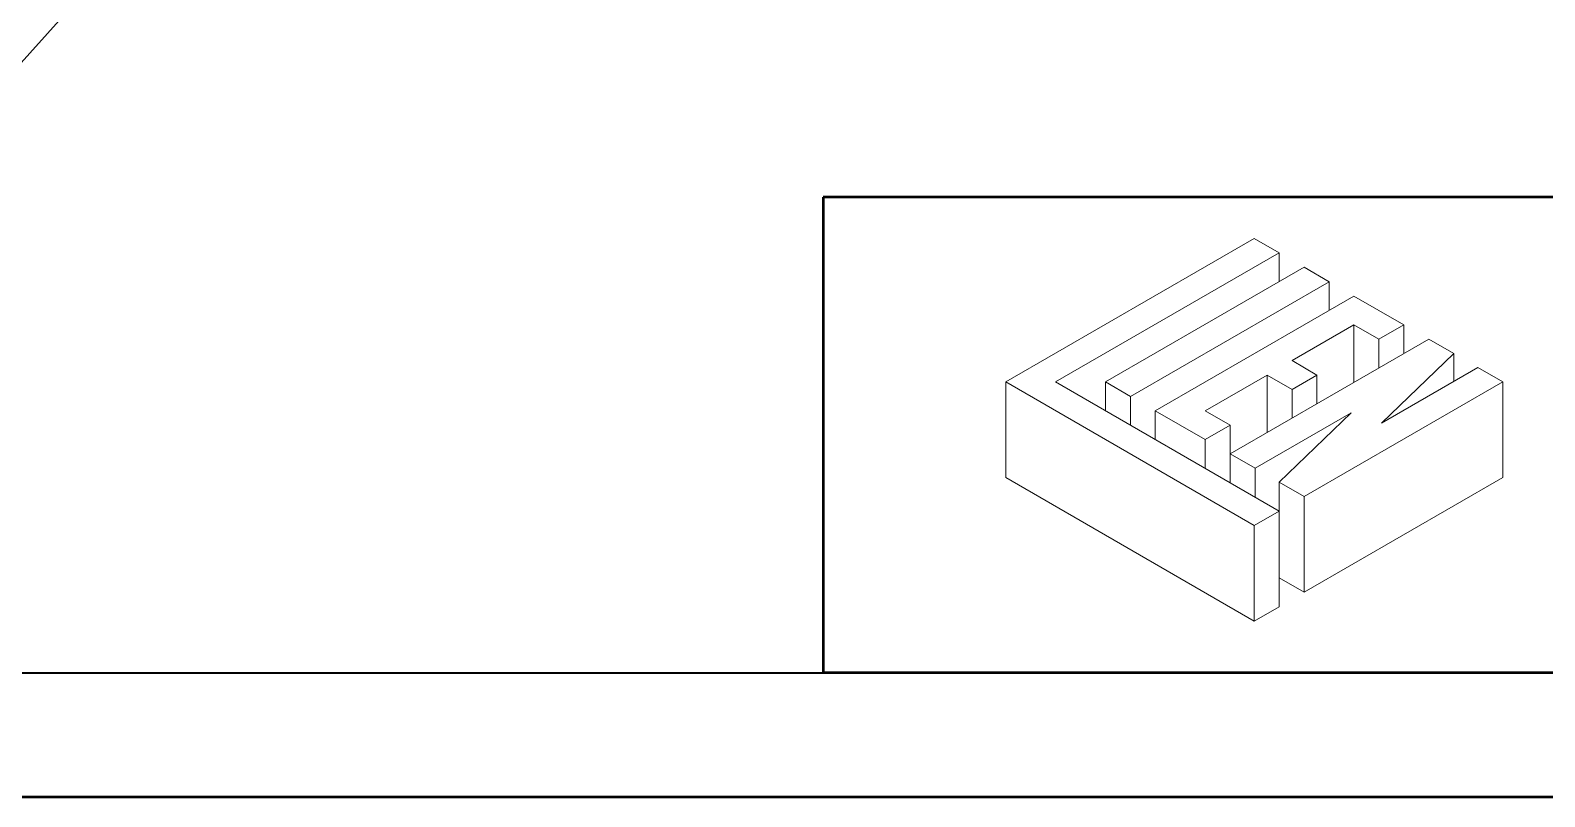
# Model space of a CAD drawing. Header units: millimetres. Extents: x 0 to 279, y 0 to 216.
# Drawn here: x 82.5 to 160, y 0 to 39.3 of the extents above; entities that cross this region are included whole.
import ezdxf

# ---------------------------------------------------------------- set-up
doc = ezdxf.new("R2010")
doc.units = ezdxf.units.MM
for name, color, linetype in [('DIM', 1, 'Continuous'), ('PAGE_BORDER', 7, 'Continuous'), ('TITLE_BLOCK_BORDER', 7, 'Continuous')]:
    doc.layers.add(name, color=color, linetype=linetype)
doc.dimstyles.new('SLDDIMSTYLE0', dxfattribs={"dimtxt": 0.18, "dimasz": 1.016, "dimexe": 0, "dimexo": 0.0625, "dimgap": 0, "dimtad": 0, "dimtih": 1, "dimtoh": 1, "dimdec": 0, "dimrnd": 1e-09, "dimzin": 0, "dimdsep": 46, "dimtxsty": 'Standard', "dimblk1": 'DOT', "dimblk2": 'DOT', "dimsah": 1, "dimcen": 0.09, "dimadec": 0, "dimazin": 0, "dimtfac": 1.016, "dimtdec": 0, "dimtofl": 0, "dimtmove": 0, "dimatfit": 3, "dimldrblk": 'DOT', "dimfxl": 0, "dimfrac": 2, "dimtolj": 1, "dimtzin": 0, "dimarcsym": 0})

# ---------------------------------------------------------------- blocks, each defined once
blk = doc.blocks.new('Lien3D Logo')
at = {"color": 7, "linetype": 'Continuous', "lineweight": 18}
for p, q in [((10.607, 16.329), (0, 10.206)), ((11.67, 15.715), (10.607, 16.329)), ((2.128, 10.206), (11.67, 15.715)), ((11.67, 15.715), (11.67, 14.486)), ((12.734, 15.101), (4.255, 10.206)), ((13.798, 14.486), (12.734, 15.101)), ((5.319, 9.592), (13.798, 14.486)), ((13.798, 14.486), (13.798, 13.258)), ((14.862, 13.872), (6.383, 8.977)), ((16.99, 12.644), (14.862, 13.872)), ((12.218, 11.118), (14.862, 12.644)), ((14.862, 12.644), (15.926, 12.03)), ((14.862, 12.644), (14.862, 10.187)), ((15.926, 12.03), (16.99, 12.644)), ((16.99, 12.644), (16.99, 11.416)), ((18.054, 12.03), (9.575, 7.135)), ((15.926, 12.03), (15.926, 10.801)), ((19.118, 11.416), (18.054, 12.03)), ((13.282, 10.504), (12.218, 11.118)), ((16.039, 8.447), (19.118, 11.416)), ((19.118, 11.416), (19.118, 10.224)), ((8.511, 8.977), (11.155, 10.504)), ((11.155, 10.504), (12.218, 9.889)), ((11.155, 10.504), (11.155, 8.047)), ((12.218, 9.889), (13.282, 10.504)), ((13.282, 10.504), (13.282, 9.275)), ((20.149, 10.82), (16.039, 8.447)), ((21.213, 10.206), (20.149, 10.82)), ((0, 10.206), (0, 6.123)), ((0, 10.206), (10.607, 4.083)), ((11.67, 4.697), (2.128, 10.206)), ((4.255, 10.206), (4.255, 8.977)), ((4.255, 10.206), (5.319, 9.592)), ((12.218, 9.889), (12.218, 8.661)), ((12.734, 5.311), (21.213, 10.206)), ((21.213, 10.206), (21.213, 6.123)), ((5.319, 9.592), (5.319, 8.363)), ((6.383, 8.977), (8.511, 7.749)), ((6.383, 8.977), (6.383, 7.749)), ((9.575, 8.363), (8.511, 8.977)), ((10.639, 6.521), (14.749, 8.893)), ((14.749, 8.893), (11.67, 5.925)), ((8.511, 7.749), (9.575, 8.363)), ((9.575, 8.363), (9.575, 7.135)), ((8.511, 7.749), (8.511, 6.521)), ((9.575, 7.135), (10.639, 6.521)), ((9.575, 7.135), (9.575, 5.907)), ((10.639, 6.521), (10.639, 5.293)), ((0, 6.123), (10.607, 0)), ((11.67, 5.925), (12.734, 5.311)), ((11.67, 5.925), (11.67, 4.697)), ((12.734, 1.228), (21.213, 6.123)), ((12.734, 5.311), (12.734, 1.228)), ((10.607, 4.083), (11.67, 4.697)), ((11.67, 4.697), (11.67, 0.614)), ((10.607, 4.083), (10.607, 0)), ((11.67, 1.842), (12.734, 1.228)), ((10.607, 0), (11.67, 0.614))]:
    blk.add_line(p, q, dxfattribs=at)
blk = doc.blocks.new('_DOT')
at = {"color": 0, "linetype": 'ByBlock', "lineweight": -2}
blk.add_line((-0.5, 0), (-1, 0), dxfattribs=at)
at = {"color": 0, "linetype": 'ByBlock', "const_width": 0.5}
blk.add_lwpolyline([(-0.25, 0, 1), (0.25, 0, 1)], format="xyb", close=True, dxfattribs=at)

msp = doc.modelspace()

# ---------------------------------------------------------------- linework, layer by layer
at = {"color": 7, "linetype": 'Continuous', "lineweight": 50}
msp.add_line((0, 0), (279.4, 0), dxfattribs=at)
at = {"layer": 'PAGE_BORDER', "lineweight": 35}
msp.add_line((6.35, 6.35), (273.05, 6.35), dxfattribs=at)
at = {"layer": 'TITLE_BLOCK_BORDER', "lineweight": 50}
for p, q in [((123.087, 30.708), (123.087, 6.35)), ((166.18, 30.708), (123.087, 30.708)), ((166.18, 6.35), (123.087, 6.35))]:
    msp.add_line(p, q, dxfattribs=at)

# ---------------------------------------------------------------- block references
at = {"layer": 'TITLE_BLOCK_BORDER', "xscale": 1.2, "yscale": 1.2, "zscale": 1.2}
msp.add_blockref('Lien3D Logo', (132.432, 8.997), dxfattribs=at)

# ---------------------------------------------------------------- leaders
at = {"layer": 'DIM'}
msp.add_leader([(88.415, 44.741), (79.914, 35.272), (73.564, 35.272)], dimstyle='SLDDIMSTYLE0', dxfattribs=at)

doc.saveas('drawing.dxf')
